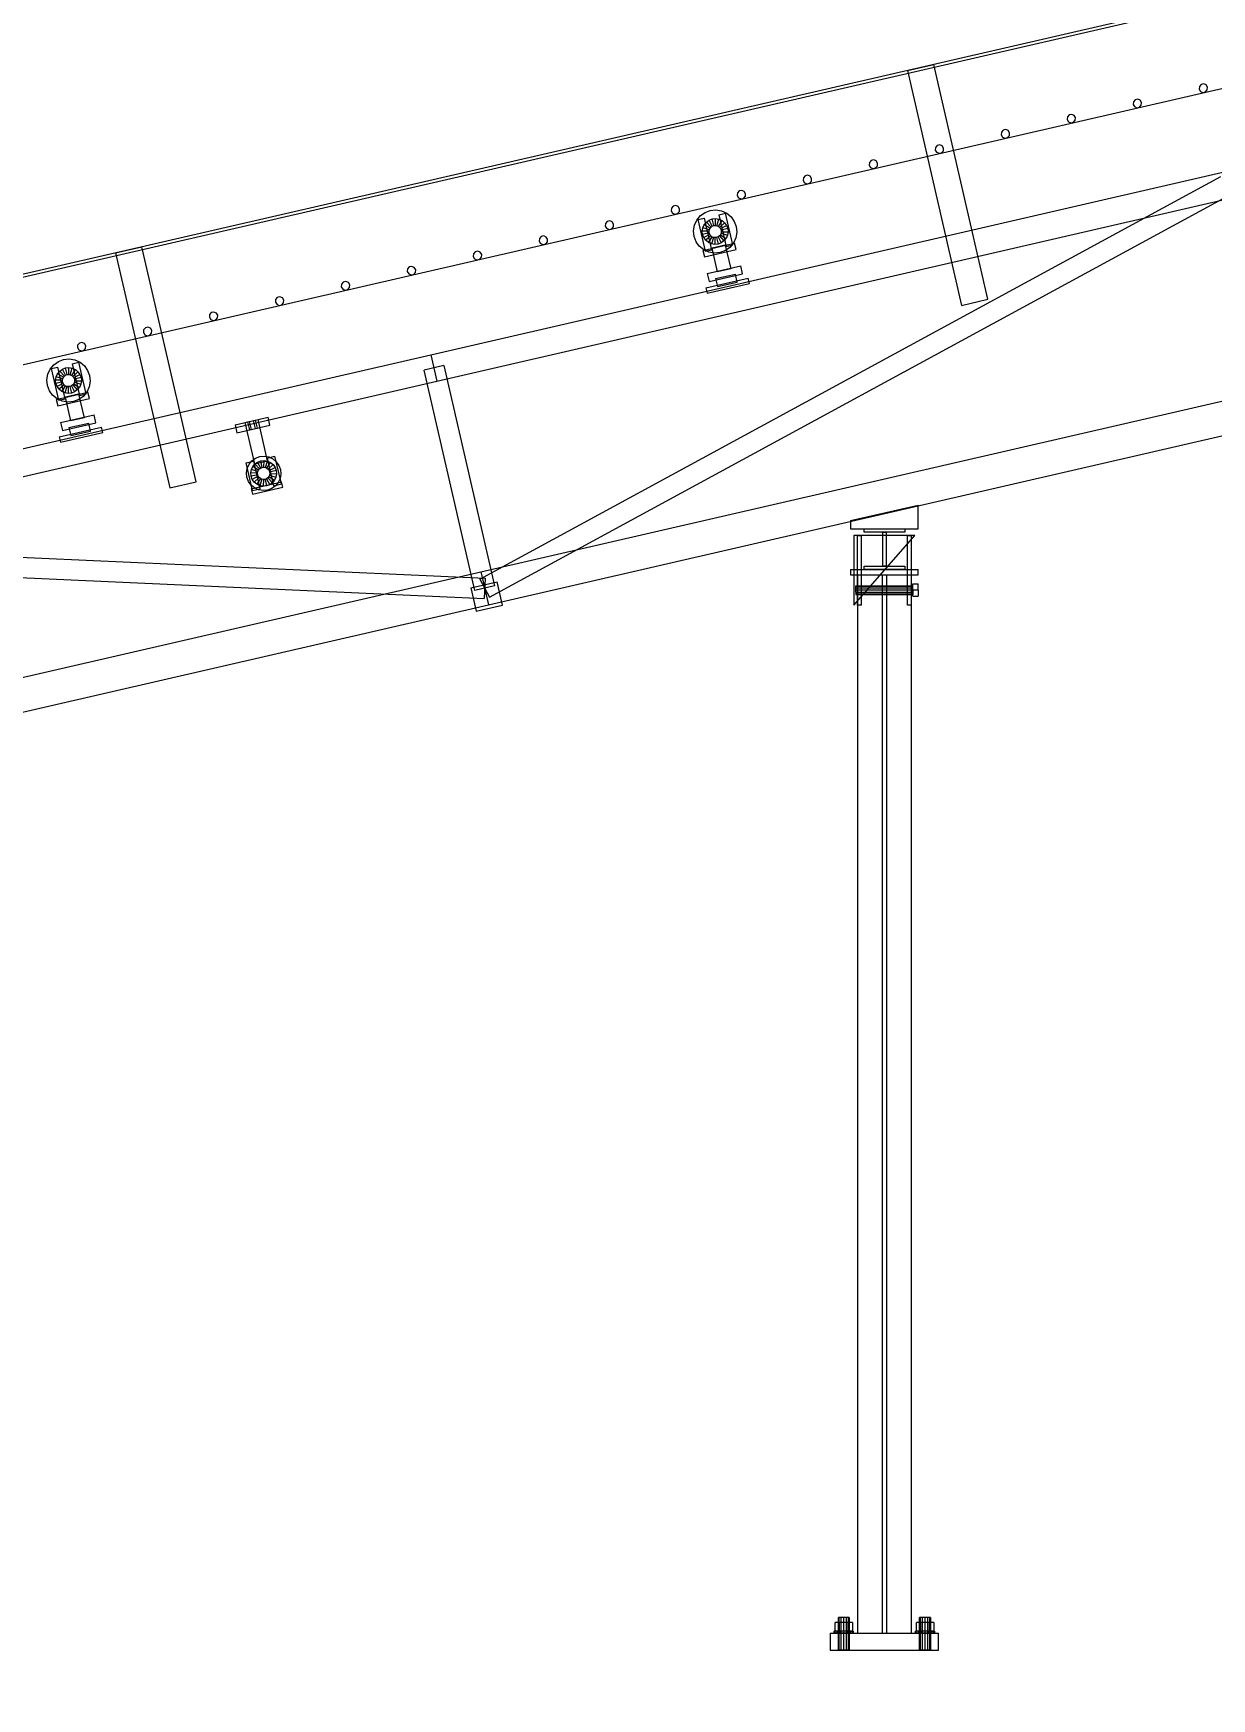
# Model space of a CAD drawing. Header units: millimetres. Extents: x -1970 to 59977, y -65068 to 6837.
# Drawn here: x 31534 to 33275, y -72 to 2388 of the extents above; entities that cross this region are included whole.
import ezdxf

# ---------------------------------------------------------------- set-up
doc = ezdxf.new("R2010")
doc.units = ezdxf.units.MM
doc.layers.add('COTAS_P', color=1, linetype='Continuous', lineweight=0)
doc.layers.add('lateral_C03', color=7, linetype='Continuous', lineweight=0)
doc.dimstyles.new('R19_100', dxfattribs={"dimtxt": 250, "dimasz": 150, "dimexe": 150, "dimexo": 80, "dimgap": 100, "dimtad": 1, "dimtih": 1, "dimtoh": 1, "dimdsep": 46, "dimcen": 0.09, "dimadec": 0, "dimazin": 0, "dimtfac": 1, "dimtdec": 4, "dimtofl": 0, "dimtmove": 0, "dimatfit": 3, "dimfxl": 1, "dimtolj": 1, "dimtzin": 0, "dimarcsym": 0})

# ---------------------------------------------------------------- blocks, each defined once
blk = doc.blocks.new('*D9')
at = {"layer": 'COTAS_P', "color": 0, "lineweight": -2, "transparency": 16777216}
for p, q in [((38921.3, 3578), (38703.4, 4523.2)), ((27384.7, 1760.7), (38591, 4343.3)), ((27422.7, 928), (27204.9, 1873.2))]:
    blk.add_line(p, q, dxfattribs=at)
at = {"layer": 'COTAS_P', "color": 0, "transparency": 16777216}
for points in [[(38585.4, 4367.7), (38596.6, 4319), (38737.1, 4377)], [(27379.1, 1785.1), (27390.3, 1736.3), (27238.5, 1727)]]:
    blk.add_solid(points, dxfattribs=at)
at = {"layer": 'Defpoints', "color": 0, "transparency": 16777216}
for p in [(38737.1, 4377), (38939.3, 3500), (27440.7, 850)]:
    blk.add_point(p, dxfattribs=at)
blk = doc.blocks.new('*D24')
at = {"layer": 'COTAS_P', "color": 0, "lineweight": -2, "transparency": 16777216}
for p, q in [((112.7, -80), (112.7, -2650)), ((59977.3, -80), (59977.3, -2650)), ((262.7, -2500), (59827.3, -2500))]:
    blk.add_line(p, q, dxfattribs=at)
at = {"layer": 'COTAS_P', "color": 0, "transparency": 16777216}
for points in [[(262.7, -2475), (262.7, -2525), (112.7, -2500)], [(59827.3, -2475), (59827.3, -2525), (59977.3, -2500)]]:
    blk.add_solid(points, dxfattribs=at)
at = {"layer": 'Defpoints', "color": 0, "transparency": 16777216}
for p in [(112.7, 0), (59977.3, 0), (59977.3, -2500)]:
    blk.add_point(p, dxfattribs=at)

msp = doc.modelspace()

# ---------------------------------------------------------------- linework, layer by layer
at = {"layer": 'lateral_C03'}
for p, q in [((38691.362, 3685.056), (27582.557, 1124.887)), ((27583.456, 1120.989), (38692.26, 3681.159)), ((27611.752, 998.208), (38720.557, 3558.377)), ((32825.133, 2333.107), (32864.112, 2342.09)), ((32944.061, 1995.184), (32864.112, 2342.09)), ((32825.133, 2333.107), (32905.083, 1986.201)), ((33258.906, 2312.382), (33256.33, 2309.421)), ((33262.73, 2313.263), (33258.906, 2312.382)), ((33266.342, 2311.729), (33262.73, 2313.263)), ((33161.46, 2289.924), (33158.884, 2286.964)), ((33165.284, 2290.806), (33161.46, 2289.924)), ((33168.896, 2289.271), (33165.284, 2290.806)), ((33170.916, 2285.906), (33168.896, 2289.271)), ((33256.33, 2309.421), (33255.986, 2305.512)), ((33255.986, 2305.512), (33258.006, 2302.147)), ((33258.006, 2302.147), (33261.618, 2300.612)), ((33261.618, 2300.612), (33265.442, 2301.494)), ((33265.442, 2301.494), (33268.018, 2304.454)), ((33268.362, 2308.364), (33266.342, 2311.729)), ((33268.018, 2304.454), (33268.362, 2308.364)), ((33061.438, 2264.506), (33061.095, 2260.597)), ((33064.014, 2267.467), (33061.438, 2264.506)), ((33067.839, 2268.348), (33064.014, 2267.467)), ((33071.451, 2266.813), (33067.839, 2268.348)), ((33073.471, 2263.449), (33071.451, 2266.813)), ((33073.127, 2259.539), (33073.471, 2263.449)), ((33158.884, 2286.964), (33158.541, 2283.054)), ((33158.541, 2283.054), (33160.561, 2279.689)), ((33160.561, 2279.689), (33164.173, 2278.155)), ((33164.173, 2278.155), (33167.997, 2279.036)), ((33167.997, 2279.036), (33170.573, 2281.997)), ((33170.573, 2281.997), (33170.916, 2285.906)), ((32963.993, 2242.048), (32963.649, 2238.139)), ((32966.569, 2245.009), (32963.993, 2242.048)), ((32970.393, 2245.891), (32966.569, 2245.009)), ((32974.005, 2244.356), (32970.393, 2245.891)), ((32976.025, 2240.991), (32974.005, 2244.356)), ((32975.681, 2237.082), (32976.025, 2240.991)), ((33061.095, 2260.597), (33063.115, 2257.232)), ((33063.115, 2257.232), (33066.727, 2255.697)), ((33066.727, 2255.697), (33070.551, 2256.578)), ((33070.551, 2256.578), (33073.127, 2259.539)), ((32866.547, 2219.591), (32866.204, 2215.681)), ((32866.204, 2215.681), (32868.224, 2212.317)), ((32869.123, 2222.552), (32866.547, 2219.591)), ((32872.947, 2223.433), (32869.123, 2222.552)), ((32876.559, 2221.898), (32872.947, 2223.433)), ((32875.66, 2211.663), (32878.236, 2214.624)), ((32878.579, 2218.533), (32876.559, 2221.898)), ((32878.236, 2214.624), (32878.579, 2218.533)), ((32963.649, 2238.139), (32965.669, 2234.774)), ((32965.669, 2234.774), (32969.281, 2233.239)), ((32969.281, 2233.239), (32973.105, 2234.121)), ((32973.105, 2234.121), (32975.681, 2237.082)), ((32769.102, 2197.133), (32768.758, 2193.224)), ((32768.758, 2193.224), (32770.778, 2189.859)), ((32771.677, 2200.094), (32769.102, 2197.133)), ((32770.778, 2189.859), (32774.39, 2188.324)), ((32775.502, 2200.975), (32771.677, 2200.094)), ((32774.39, 2188.324), (32778.214, 2189.205)), ((32779.114, 2199.44), (32775.502, 2200.975)), ((32778.214, 2189.205), (32780.79, 2192.166)), ((32781.134, 2196.076), (32779.114, 2199.44)), ((32780.79, 2192.166), (32781.134, 2196.076)), ((32868.224, 2212.317), (32871.836, 2210.782)), ((32871.836, 2210.782), (32875.66, 2211.663)), ((32121.426, 1913.349), (33290.774, 2182.841)), ((32193.761, 1581.57), (33288.101, 2176.53)), ((32671.656, 2174.675), (32671.312, 2170.766)), ((32671.312, 2170.766), (32673.332, 2167.401)), ((32674.232, 2177.636), (32671.656, 2174.675)), ((32673.332, 2167.401), (32676.944, 2165.866)), ((32678.056, 2178.518), (32674.232, 2177.636)), ((32676.944, 2165.866), (32680.769, 2166.748)), ((32681.668, 2176.983), (32678.056, 2178.518)), ((32680.769, 2166.748), (32683.344, 2169.709)), ((32683.688, 2173.618), (32681.668, 2176.983)), ((32683.344, 2169.709), (32683.688, 2173.618)), ((32130.409, 1874.371), (33299.757, 2143.863)), ((32208.091, 1555.213), (33302.43, 2150.173)), ((32574.21, 2152.218), (32573.867, 2148.308)), ((32573.867, 2148.308), (32575.887, 2144.944)), ((32576.786, 2155.179), (32574.21, 2152.218)), ((32575.887, 2144.944), (32579.499, 2143.409)), ((32580.61, 2156.06), (32576.786, 2155.179)), ((32579.499, 2143.409), (32583.323, 2144.29)), ((32584.222, 2154.525), (32580.61, 2156.06)), ((32583.323, 2144.29), (32585.899, 2147.251)), ((32586.242, 2151.16), (32584.222, 2154.525)), ((32585.899, 2147.251), (32586.242, 2151.16)), ((32476.765, 2129.76), (32476.421, 2125.851)), ((32476.421, 2125.851), (32478.441, 2122.486)), ((32479.34, 2132.721), (32476.765, 2129.76)), ((32478.441, 2122.486), (32482.053, 2120.951)), ((32483.165, 2133.602), (32479.34, 2132.721)), ((32482.053, 2120.951), (32485.877, 2121.833)), ((32486.777, 2132.068), (32483.165, 2133.602)), ((32485.877, 2121.833), (32488.453, 2124.793)), ((32488.797, 2128.703), (32486.777, 2132.068)), ((32488.453, 2124.793), (32488.797, 2128.703)), ((32514.161, 2112.256), (32519.477, 2118.7)), ((32519.477, 2118.7), (32526.279, 2123.549)), ((32526.279, 2123.549), (32534.105, 2126.471)), ((32534.105, 2126.471), (32542.421, 2127.269)), ((32542.421, 2127.269), (32550.659, 2125.887)), ((32546.845, 2120.171), (32556.59, 2122.417)), ((32546.845, 2120.171), (32557.625, 2073.397)), ((32550.659, 2125.887), (32558.259, 2122.419)), ((32567.37, 2075.643), (32556.59, 2122.417)), ((32558.259, 2122.419), (32564.703, 2117.103)), ((32564.703, 2117.103), (32569.552, 2110.301)), ((32379.319, 2107.303), (32378.975, 2103.393)), ((32378.975, 2103.393), (32380.995, 2100.028)), ((32381.895, 2110.263), (32379.319, 2107.303)), ((32380.995, 2100.028), (32384.607, 2098.494)), ((32385.719, 2111.145), (32381.895, 2110.263)), ((32384.607, 2098.494), (32388.432, 2099.375)), ((32389.331, 2109.61), (32385.719, 2111.145)), ((32388.432, 2099.375), (32391.007, 2102.336)), ((32391.351, 2106.245), (32389.331, 2109.61)), ((32391.007, 2102.336), (32391.351, 2106.245)), ((32509.312, 2096.418), (32510.693, 2104.656)), ((32510.109, 2088.102), (32509.312, 2096.418)), ((32510.693, 2104.656), (32514.161, 2112.256)), ((32515.663, 2112.985), (32525.407, 2115.231)), ((32515.663, 2112.985), (32526.442, 2066.211)), ((32522.303, 2095.959), (32523.124, 2100.851)), ((32532.297, 2095.606), (32522.303, 2095.959)), ((32522.777, 2091.022), (32522.303, 2095.959)), ((32532.521, 2093.267), (32522.777, 2091.022)), ((32524.512, 2086.375), (32522.777, 2091.022)), ((32523.124, 2100.851), (32525.183, 2105.363)), ((32532.686, 2097.923), (32523.124, 2100.851)), ((32533.343, 2091.066), (32524.512, 2086.375)), ((32525.183, 2105.363), (32528.339, 2109.189)), ((32533.661, 2100.061), (32525.183, 2105.363)), ((32536.187, 2068.457), (32525.407, 2115.231)), ((32528.339, 2109.189), (32532.378, 2112.068)), ((32535.156, 2101.873), (32528.339, 2109.189)), ((32532.297, 2095.606), (32532.686, 2097.923)), ((32532.521, 2093.267), (32532.297, 2095.606)), ((32532.378, 2112.068), (32537.025, 2113.803)), ((32537.069, 2103.237), (32532.378, 2112.068)), ((32533.343, 2091.066), (32532.521, 2093.267)), ((32532.686, 2097.923), (32533.661, 2100.061)), ((32534.707, 2089.153), (32533.343, 2091.066)), ((32533.661, 2100.061), (32535.156, 2101.873)), ((32535.156, 2101.873), (32537.069, 2103.237)), ((32537.025, 2113.803), (32541.962, 2114.277)), ((32539.27, 2104.059), (32537.025, 2113.803)), ((32537.069, 2103.237), (32539.27, 2104.059)), ((32539.27, 2104.059), (32541.609, 2104.283)), ((32541.609, 2104.283), (32541.962, 2114.277)), ((32541.609, 2104.283), (32543.926, 2103.894)), ((32541.962, 2114.277), (32546.854, 2113.456)), ((32543.926, 2103.894), (32546.854, 2113.456)), ((32543.926, 2103.894), (32546.064, 2102.919)), ((32546.064, 2102.919), (32551.366, 2111.398)), ((32546.064, 2102.919), (32547.876, 2101.424)), ((32546.854, 2113.456), (32551.366, 2111.398)), ((32547.876, 2101.424), (32555.192, 2108.241)), ((32547.876, 2101.424), (32549.24, 2099.511)), ((32549.897, 2092.654), (32548.922, 2090.516)), ((32549.24, 2099.511), (32558.071, 2104.202)), ((32549.24, 2099.511), (32550.062, 2097.31)), ((32550.286, 2094.971), (32549.897, 2092.654)), ((32549.897, 2092.654), (32559.459, 2089.726)), ((32559.806, 2099.555), (32550.062, 2097.31)), ((32550.062, 2097.31), (32550.286, 2094.971)), ((32550.286, 2094.971), (32560.28, 2094.618)), ((32551.366, 2111.398), (32555.192, 2108.241)), ((32555.192, 2108.241), (32558.071, 2104.202)), ((32558.071, 2104.202), (32559.806, 2099.555)), ((32560.28, 2094.618), (32559.459, 2089.726)), ((32559.806, 2099.555), (32560.28, 2094.618)), ((32569.552, 2110.301), (32572.474, 2102.475)), ((32573.272, 2094.159), (32571.89, 2085.921)), ((32572.474, 2102.475), (32573.272, 2094.159)), ((31655.786, 2063.616), (31694.764, 2072.599)), ((31774.713, 1725.692), (31694.764, 2072.599)), ((32190.828, 2066.23), (32187.003, 2065.348)), ((32194.44, 2064.695), (32190.828, 2066.23)), ((32281.873, 2084.845), (32281.53, 2080.935)), ((32281.53, 2080.935), (32283.55, 2077.571)), ((32284.449, 2087.806), (32281.873, 2084.845)), ((32283.55, 2077.571), (32287.162, 2076.036)), ((32288.273, 2088.687), (32284.449, 2087.806)), ((32287.162, 2076.036), (32290.986, 2076.917)), ((32291.885, 2087.152), (32288.273, 2088.687)), ((32290.986, 2076.917), (32293.562, 2079.878)), ((32293.905, 2083.788), (32291.885, 2087.152)), ((32293.562, 2079.878), (32293.905, 2083.788)), ((32513.032, 2080.276), (32510.109, 2088.102)), ((32517.88, 2073.474), (32513.032, 2080.276)), ((32524.324, 2068.157), (32517.88, 2073.474)), ((32523.07, 2067.486), (32569.844, 2078.266)), ((32523.07, 2067.486), (32525.316, 2057.742)), ((32531.924, 2064.69), (32524.324, 2068.157)), ((32527.391, 2082.336), (32524.512, 2086.375)), ((32525.316, 2057.742), (32572.09, 2068.521)), ((32526.442, 2066.211), (32536.187, 2068.457)), ((32534.707, 2089.153), (32527.391, 2082.336)), ((32531.217, 2079.179), (32527.391, 2082.336)), ((32536.519, 2087.658), (32531.217, 2079.179)), ((32535.73, 2077.121), (32531.217, 2079.179)), ((32536.519, 2087.658), (32534.707, 2089.153)), ((32538.657, 2086.683), (32535.73, 2077.121)), ((32540.621, 2076.3), (32535.73, 2077.121)), ((32538.657, 2086.683), (32536.519, 2087.658)), ((32556.201, 2075.122), (32536.712, 2070.63)), ((32544.797, 2035.55), (32536.712, 2070.63)), ((32540.974, 2086.294), (32538.657, 2086.683)), ((32540.974, 2086.294), (32540.621, 2076.3)), ((32545.559, 2076.774), (32540.621, 2076.3)), ((32543.313, 2086.518), (32540.974, 2086.294)), ((32545.514, 2087.34), (32543.313, 2086.518)), ((32543.313, 2086.518), (32545.559, 2076.774)), ((32547.427, 2088.704), (32545.514, 2087.34)), ((32545.514, 2087.34), (32550.205, 2078.509)), ((32550.205, 2078.509), (32545.559, 2076.774)), ((32548.922, 2090.516), (32547.427, 2088.704)), ((32547.427, 2088.704), (32554.244, 2081.388)), ((32556.304, 2067.028), (32548.478, 2064.106)), ((32548.922, 2090.516), (32557.401, 2085.214)), ((32554.244, 2081.388), (32550.205, 2078.509)), ((32557.401, 2085.214), (32554.244, 2081.388)), ((32556.201, 2075.122), (32564.286, 2040.041)), ((32563.107, 2071.877), (32556.304, 2067.028)), ((32559.459, 2089.726), (32557.401, 2085.214)), ((32557.625, 2073.397), (32567.37, 2075.643)), ((32568.423, 2078.321), (32563.107, 2071.877)), ((32571.89, 2085.921), (32568.423, 2078.321)), ((32572.09, 2068.521), (32569.844, 2078.266)), ((31655.786, 2063.616), (31735.735, 1716.709)), ((32089.558, 2042.891), (32086.982, 2039.93)), ((32093.382, 2043.772), (32089.558, 2042.891)), ((32096.994, 2042.237), (32093.382, 2043.772)), ((32099.014, 2038.872), (32096.994, 2042.237)), ((32184.428, 2062.387), (32184.084, 2058.478)), ((32184.084, 2058.478), (32186.104, 2055.113)), ((32187.003, 2065.348), (32184.428, 2062.387)), ((32186.104, 2055.113), (32189.716, 2053.578)), ((32189.716, 2053.578), (32193.54, 2054.46)), ((32193.54, 2054.46), (32196.116, 2057.421)), ((32196.46, 2061.33), (32194.44, 2064.695)), ((32196.116, 2057.421), (32196.46, 2061.33)), ((32529.566, 2033.066), (32579.068, 2044.474)), ((32540.163, 2063.308), (32531.924, 2064.69)), ((32548.478, 2064.106), (32540.163, 2063.308)), ((32581.763, 2032.781), (32579.068, 2044.474)), ((31989.536, 2017.472), (31989.193, 2013.563)), ((31992.112, 2020.433), (31989.536, 2017.472)), ((31995.936, 2021.314), (31992.112, 2020.433)), ((31999.548, 2019.779), (31995.936, 2021.314)), ((32001.568, 2016.415), (31999.548, 2019.779)), ((32086.982, 2039.93), (32086.638, 2036.02)), ((32086.638, 2036.02), (32088.658, 2032.655)), ((32088.658, 2032.655), (32092.27, 2031.121)), ((32092.27, 2031.121), (32096.095, 2032.002)), ((32096.095, 2032.002), (32098.67, 2034.963)), ((32098.67, 2034.963), (32099.014, 2038.872)), ((32527.626, 2012.094), (32589.991, 2026.467)), ((32529.423, 2004.299), (32591.788, 2018.672)), ((32529.566, 2033.066), (32532.261, 2021.372)), ((32532.261, 2021.372), (32581.763, 2032.781)), ((32541.946, 2025.657), (32571.18, 2032.394)), ((32541.946, 2025.657), (32544.641, 2013.963)), ((32544.641, 2013.963), (32573.875, 2020.701)), ((32564.286, 2040.041), (32544.797, 2035.55)), ((32573.875, 2020.701), (32571.18, 2032.394)), ((32591.788, 2018.672), (32589.991, 2026.467)), ((31892.091, 1995.014), (31891.747, 1991.105)), ((31894.667, 1997.975), (31892.091, 1995.014)), ((31898.491, 1998.857), (31894.667, 1997.975)), ((31902.103, 1997.322), (31898.491, 1998.857)), ((31904.123, 1993.957), (31902.103, 1997.322)), ((31903.779, 1990.048), (31904.123, 1993.957)), ((31989.193, 2013.563), (31991.213, 2010.198)), ((31991.213, 2010.198), (31994.825, 2008.663)), ((31994.825, 2008.663), (31998.649, 2009.544)), ((31998.649, 2009.544), (32001.225, 2012.505)), ((32001.225, 2012.505), (32001.568, 2016.415)), ((32527.626, 2012.094), (32529.423, 2004.299)), ((32905.083, 1986.201), (32944.061, 1995.184)), ((31794.645, 1972.557), (31794.301, 1968.647)), ((31794.301, 1968.647), (31796.321, 1965.283)), ((31797.221, 1975.518), (31794.645, 1972.557)), ((31801.045, 1976.399), (31797.221, 1975.518)), ((31804.657, 1974.864), (31801.045, 1976.399)), ((31806.677, 1971.499), (31804.657, 1974.864)), ((31806.334, 1967.59), (31806.677, 1971.499)), ((31891.747, 1991.105), (31893.767, 1987.74)), ((31893.767, 1987.74), (31897.379, 1986.205)), ((31897.379, 1986.205), (31901.203, 1987.087)), ((31901.203, 1987.087), (31903.779, 1990.048)), ((31697.199, 1950.099), (31696.856, 1946.19)), ((31696.856, 1946.19), (31698.876, 1942.825)), ((31699.775, 1953.06), (31697.199, 1950.099)), ((31703.599, 1953.941), (31699.775, 1953.06)), ((31707.211, 1952.407), (31703.599, 1953.941)), ((31706.312, 1942.172), (31708.888, 1945.132)), ((31709.231, 1949.042), (31707.211, 1952.407)), ((31708.888, 1945.132), (31709.231, 1949.042)), ((31796.321, 1965.283), (31799.933, 1963.748)), ((31799.933, 1963.748), (31803.758, 1964.629)), ((31803.758, 1964.629), (31806.334, 1967.59)), ((31599.754, 1927.642), (31599.41, 1923.732)), ((31599.41, 1923.732), (31601.43, 1920.367)), ((31602.33, 1930.602), (31599.754, 1927.642)), ((31601.43, 1920.367), (31605.042, 1918.833)), ((31606.154, 1931.484), (31602.33, 1930.602)), ((31605.042, 1918.833), (31608.866, 1919.714)), ((31609.766, 1929.949), (31606.154, 1931.484)), ((31608.866, 1919.714), (31611.442, 1922.675)), ((31611.786, 1926.584), (31609.766, 1929.949)), ((31611.442, 1922.675), (31611.786, 1926.584)), ((31698.876, 1942.825), (31702.488, 1941.29)), ((31702.488, 1941.29), (31706.312, 1942.172)), ((30952.078, 1643.858), (32121.426, 1913.349)), ((31559.193, 1892.172), (31564.509, 1898.615)), ((31560.695, 1892.9), (31570.44, 1895.146)), ((31564.509, 1898.615), (31571.312, 1903.464)), ((31581.22, 1848.372), (31570.44, 1895.146)), ((31571.312, 1903.464), (31579.138, 1906.386)), ((31579.138, 1906.386), (31587.453, 1907.184)), ((31582.057, 1893.718), (31586.995, 1894.192)), ((31586.642, 1884.198), (31586.995, 1894.192)), ((31586.995, 1894.192), (31591.886, 1893.371)), ((31587.453, 1907.184), (31595.692, 1905.802)), ((31591.878, 1900.087), (31601.623, 1902.332)), ((31591.878, 1900.087), (31602.658, 1853.313)), ((31595.692, 1905.802), (31603.292, 1902.335)), ((31612.402, 1855.558), (31601.623, 1902.332)), ((31603.292, 1902.335), (31609.736, 1897.019)), ((31609.736, 1897.019), (31614.584, 1890.216)), ((32140.534, 1897.229), (32111.301, 1890.491)), ((32121.426, 1913.349), (32130.409, 1874.371)), ((32140.534, 1897.229), (32215.543, 1571.76)), ((30961.061, 1604.879), (32130.409, 1874.371)), ((31554.344, 1876.333), (31555.726, 1884.571)), ((31555.142, 1868.017), (31554.344, 1876.333)), ((31555.726, 1884.571), (31559.193, 1892.172)), ((31560.695, 1892.9), (31571.475, 1846.126)), ((31567.336, 1875.874), (31568.157, 1880.766)), ((31577.33, 1875.521), (31567.336, 1875.874)), ((31567.81, 1870.937), (31567.336, 1875.874)), ((31577.554, 1873.183), (31567.81, 1870.937)), ((31569.545, 1866.29), (31567.81, 1870.937)), ((31568.157, 1880.766), (31570.215, 1885.278)), ((31577.718, 1877.838), (31568.157, 1880.766)), ((31578.376, 1870.982), (31569.545, 1866.29)), ((31570.215, 1885.278), (31573.372, 1889.104)), ((31578.694, 1879.976), (31570.215, 1885.278)), ((31573.372, 1889.104), (31577.411, 1891.983)), ((31580.189, 1881.788), (31573.372, 1889.104)), ((31577.33, 1875.521), (31577.718, 1877.838)), ((31577.554, 1873.183), (31577.33, 1875.521)), ((31577.411, 1891.983), (31582.057, 1893.718)), ((31582.102, 1883.152), (31577.411, 1891.983)), ((31578.376, 1870.982), (31577.554, 1873.183)), ((31577.718, 1877.838), (31578.694, 1879.976)), ((31579.74, 1869.068), (31578.376, 1870.982)), ((31578.694, 1879.976), (31580.189, 1881.788)), ((31580.189, 1881.788), (31582.102, 1883.152)), ((31584.303, 1883.974), (31582.057, 1893.718)), ((31582.102, 1883.152), (31584.303, 1883.974)), ((31584.303, 1883.974), (31586.642, 1884.198)), ((31586.642, 1884.198), (31588.959, 1883.809)), ((31588.959, 1883.809), (31591.886, 1893.371)), ((31588.959, 1883.809), (31591.096, 1882.834)), ((31591.096, 1882.834), (31596.399, 1891.313)), ((31591.096, 1882.834), (31592.909, 1881.339)), ((31591.886, 1893.371), (31596.399, 1891.313)), ((31593.955, 1870.432), (31592.46, 1868.619)), ((31592.909, 1881.339), (31600.225, 1888.156)), ((31592.909, 1881.339), (31594.272, 1879.426)), ((31594.93, 1872.569), (31593.955, 1870.432)), ((31593.955, 1870.432), (31602.433, 1865.129)), ((31594.272, 1879.426), (31603.104, 1884.117)), ((31594.272, 1879.426), (31595.094, 1877.225)), ((31595.319, 1874.886), (31594.93, 1872.569)), ((31594.93, 1872.569), (31604.492, 1869.642)), ((31604.839, 1879.471), (31595.094, 1877.225)), ((31595.094, 1877.225), (31595.319, 1874.886)), ((31595.319, 1874.886), (31605.312, 1874.533)), ((31596.399, 1891.313), (31600.225, 1888.156)), ((31600.225, 1888.156), (31603.104, 1884.117)), ((31604.492, 1869.642), (31602.433, 1865.129)), ((31603.104, 1884.117), (31604.839, 1879.471)), ((31605.312, 1874.533), (31604.492, 1869.642)), ((31604.839, 1879.471), (31605.312, 1874.533)), ((31614.584, 1890.216), (31617.507, 1882.39)), ((31618.304, 1874.075), (31616.922, 1865.836)), ((31617.507, 1882.39), (31618.304, 1874.075)), ((32186.309, 1565.023), (32111.301, 1890.491)), ((31558.064, 1860.191), (31555.142, 1868.017)), ((31562.913, 1853.389), (31558.064, 1860.191)), ((31569.356, 1848.073), (31562.913, 1853.389)), ((31568.103, 1847.401), (31614.876, 1858.181)), ((31568.103, 1847.401), (31570.348, 1837.657)), ((31576.957, 1844.606), (31569.356, 1848.073)), ((31572.424, 1862.251), (31569.545, 1866.29)), ((31570.348, 1837.657), (31617.122, 1848.436)), ((31571.475, 1846.126), (31581.22, 1848.372)), ((31579.74, 1869.068), (31572.424, 1862.251)), ((31576.25, 1859.095), (31572.424, 1862.251)), ((31581.552, 1867.573), (31576.25, 1859.095)), ((31580.762, 1857.036), (31576.25, 1859.095)), ((31581.552, 1867.573), (31579.74, 1869.068)), ((31583.69, 1866.598), (31580.762, 1857.036)), ((31585.654, 1856.216), (31580.762, 1857.036)), ((31583.69, 1866.598), (31581.552, 1867.573)), ((31601.234, 1855.037), (31581.745, 1850.545)), ((31589.83, 1815.465), (31581.745, 1850.545)), ((31586.007, 1866.209), (31583.69, 1866.598)), ((31586.007, 1866.209), (31585.654, 1856.216)), ((31590.591, 1856.689), (31585.654, 1856.216)), ((31588.345, 1866.434), (31586.007, 1866.209)), ((31590.546, 1867.256), (31588.345, 1866.434)), ((31588.345, 1866.434), (31590.591, 1856.689)), ((31592.46, 1868.619), (31590.546, 1867.256)), ((31590.546, 1867.256), (31595.238, 1858.424)), ((31595.238, 1858.424), (31590.591, 1856.689)), ((31592.46, 1868.619), (31599.277, 1861.303)), ((31601.336, 1846.944), (31593.511, 1844.021)), ((31599.277, 1861.303), (31595.238, 1858.424)), ((31602.433, 1865.129), (31599.277, 1861.303)), ((31601.234, 1855.037), (31609.319, 1819.957)), ((31608.139, 1851.792), (31601.336, 1846.944)), ((31602.658, 1853.313), (31612.402, 1855.558)), ((31613.455, 1858.236), (31608.139, 1851.792)), ((31616.922, 1865.836), (31613.455, 1858.236)), ((31617.122, 1848.436), (31614.876, 1858.181)), ((32195.312, 1592.753), (33364.659, 1862.245)), ((31574.598, 1812.981), (31624.101, 1824.389)), ((31585.195, 1843.224), (31576.957, 1844.606)), ((31593.511, 1844.021), (31585.195, 1843.224)), ((31626.796, 1812.696), (31624.101, 1824.389)), ((31832.302, 1809.773), (31881.024, 1821.002)), ((31883.719, 1809.308), (31881.024, 1821.002)), ((31572.659, 1792.01), (31635.024, 1806.383)), ((31574.455, 1784.214), (31636.82, 1798.587)), ((31574.598, 1812.981), (31577.293, 1801.288)), ((31577.293, 1801.288), (31626.796, 1812.696)), ((31586.979, 1805.572), (31616.212, 1812.309)), ((31586.979, 1805.572), (31589.673, 1793.879)), ((31589.673, 1793.879), (31618.907, 1800.616)), ((31609.319, 1819.957), (31589.83, 1815.465)), ((31618.907, 1800.616), (31616.212, 1812.309)), ((31636.82, 1798.587), (31635.024, 1806.383)), ((31832.302, 1809.773), (31834.996, 1798.08)), ((31834.996, 1798.08), (31883.719, 1809.308)), ((31846.918, 1813.142), (31866.407, 1817.633)), ((31846.918, 1813.142), (31860.932, 1752.336)), ((31850.816, 1814.04), (31853.74, 1814.714)), ((31850.816, 1814.04), (31853.511, 1802.347)), ((31856.434, 1803.02), (31853.511, 1802.347)), ((31853.74, 1814.714), (31859.586, 1816.061)), ((31856.434, 1803.02), (31853.74, 1814.714)), ((31856.434, 1803.02), (31862.281, 1804.368)), ((31859.586, 1816.061), (31862.51, 1816.735)), ((31862.281, 1804.368), (31859.586, 1816.061)), ((31862.281, 1804.368), (31865.205, 1805.041)), ((31865.205, 1805.041), (31862.51, 1816.735)), ((31880.421, 1756.827), (31866.407, 1817.633)), ((32206.54, 1544.03), (33375.888, 1813.522)), ((31572.659, 1792.01), (31574.455, 1784.214)), ((31848.34, 1753.539), (31860.034, 1756.233)), ((31848.34, 1753.539), (31857.772, 1712.611)), ((31850.207, 1745.451), (31852.959, 1751.484)), ((31852.959, 1751.484), (31857.179, 1756.599)), ((31856.327, 1743.578), (31858.385, 1748.09)), ((31857.179, 1756.599), (31862.578, 1760.447)), ((31858.385, 1748.09), (31861.542, 1751.916)), ((31866.864, 1742.788), (31858.385, 1748.09)), ((31869.466, 1715.306), (31860.034, 1756.233)), ((31860.932, 1752.336), (31880.421, 1756.827)), ((31861.542, 1751.916), (31865.581, 1754.795)), ((31868.359, 1744.6), (31861.542, 1751.916)), ((31862.578, 1760.447), (31868.79, 1762.767)), ((31865.581, 1754.795), (31870.227, 1756.53)), ((31870.272, 1745.964), (31865.581, 1754.795)), ((31868.79, 1762.767), (31875.39, 1763.4)), ((31870.227, 1756.53), (31875.165, 1757.004)), ((31872.473, 1746.786), (31870.227, 1756.53)), ((31870.272, 1745.964), (31872.473, 1746.786)), ((31872.473, 1746.786), (31874.812, 1747.01)), ((31874.812, 1747.01), (31875.165, 1757.004)), ((31874.812, 1747.01), (31877.129, 1746.621)), ((31875.165, 1757.004), (31880.056, 1756.183)), ((31875.39, 1763.4), (31881.93, 1762.303)), ((31877.129, 1746.621), (31880.056, 1756.183)), ((31877.129, 1746.621), (31879.266, 1745.646)), ((31879.266, 1745.646), (31884.569, 1754.125)), ((31879.523, 1760.725), (31891.216, 1763.42)), ((31879.523, 1760.725), (31888.955, 1719.798)), ((31880.056, 1756.183), (31884.569, 1754.125)), ((31881.079, 1744.151), (31888.395, 1750.968)), ((31881.93, 1762.303), (31887.963, 1759.551)), ((31882.442, 1742.238), (31891.274, 1746.929)), ((31884.569, 1754.125), (31888.395, 1750.968)), ((31887.963, 1759.551), (31893.077, 1755.331)), ((31888.395, 1750.968), (31891.274, 1746.929)), ((31900.648, 1722.493), (31891.216, 1763.42)), ((31891.274, 1746.929), (31893.009, 1742.283)), ((31893.077, 1755.331), (31896.926, 1749.932)), ((31896.926, 1749.932), (31899.245, 1743.72)), ((31735.735, 1716.709), (31774.713, 1725.692)), ((31849.11, 1738.912), (31850.207, 1745.451)), ((31849.743, 1732.311), (31849.11, 1738.912)), ((31852.063, 1726.1), (31849.743, 1732.311)), ((31855.911, 1720.7), (31852.063, 1726.1)), ((31855.506, 1738.686), (31856.327, 1743.578)), ((31865.5, 1738.333), (31855.506, 1738.686)), ((31855.98, 1733.749), (31855.506, 1738.686)), ((31865.724, 1735.994), (31855.98, 1733.749)), ((31857.715, 1729.102), (31855.98, 1733.749)), ((31856.124, 1715.31), (31900.949, 1725.641)), ((31865.889, 1740.65), (31856.327, 1743.578)), ((31866.546, 1733.793), (31857.715, 1729.102)), ((31860.594, 1725.063), (31857.715, 1729.102)), ((31867.91, 1731.88), (31860.594, 1725.063)), ((31864.42, 1721.907), (31860.594, 1725.063)), ((31869.722, 1730.385), (31864.42, 1721.907)), ((31868.932, 1719.848), (31864.42, 1721.907)), ((31865.5, 1738.333), (31865.889, 1740.65)), ((31865.724, 1735.994), (31865.5, 1738.333)), ((31866.546, 1733.793), (31865.724, 1735.994)), ((31865.889, 1740.65), (31866.864, 1742.788)), ((31867.91, 1731.88), (31866.546, 1733.793)), ((31866.864, 1742.788), (31868.359, 1744.6)), ((31869.722, 1730.385), (31867.91, 1731.88)), ((31868.359, 1744.6), (31870.272, 1745.964)), ((31871.86, 1729.41), (31868.932, 1719.848)), ((31871.86, 1729.41), (31869.722, 1730.385)), ((31874.177, 1729.021), (31871.86, 1729.41)), ((31874.177, 1729.021), (31873.824, 1719.027)), ((31876.515, 1729.246), (31874.177, 1729.021)), ((31878.716, 1730.067), (31876.515, 1729.246)), ((31876.515, 1729.246), (31878.761, 1719.501)), ((31880.63, 1731.431), (31878.716, 1730.067)), ((31878.716, 1730.067), (31883.408, 1721.236)), ((31879.266, 1745.646), (31881.079, 1744.151)), ((31882.125, 1733.243), (31880.63, 1731.431)), ((31880.63, 1731.431), (31887.447, 1724.115)), ((31881.079, 1744.151), (31882.442, 1742.238)), ((31883.1, 1735.381), (31882.125, 1733.243)), ((31882.125, 1733.243), (31890.603, 1727.941)), ((31882.442, 1742.238), (31883.264, 1740.037)), ((31883.489, 1737.698), (31883.1, 1735.381)), ((31883.1, 1735.381), (31892.662, 1732.454)), ((31893.009, 1742.283), (31883.264, 1740.037)), ((31883.264, 1740.037), (31883.489, 1737.698)), ((31887.447, 1724.115), (31883.408, 1721.236)), ((31883.489, 1737.698), (31893.482, 1737.345)), ((31890.603, 1727.941), (31887.447, 1724.115)), ((31888.955, 1719.798), (31900.648, 1722.493)), ((31892.662, 1732.454), (31890.603, 1727.941)), ((31896.03, 1724.547), (31891.81, 1719.433)), ((31893.482, 1737.345), (31892.662, 1732.454)), ((31893.009, 1742.283), (31893.482, 1737.345)), ((31898.782, 1730.58), (31896.03, 1724.547)), ((31899.878, 1737.119), (31898.782, 1730.58)), ((31899.245, 1743.72), (31899.878, 1737.119)), ((31902.746, 1717.845), (31900.949, 1725.641)), ((31861.026, 1716.48), (31855.911, 1720.7)), ((31856.124, 1715.31), (31857.921, 1707.514)), ((31857.772, 1712.611), (31869.466, 1715.306)), ((31857.921, 1707.514), (31902.746, 1717.845)), ((31867.059, 1713.728), (31861.026, 1716.48)), ((31873.598, 1712.631), (31867.059, 1713.728)), ((31873.824, 1719.027), (31868.932, 1719.848)), ((31880.199, 1713.264), (31873.598, 1712.631)), ((31878.761, 1719.501), (31873.824, 1719.027)), ((31883.408, 1721.236), (31878.761, 1719.501)), ((31886.41, 1715.584), (31880.199, 1713.264)), ((31891.81, 1719.433), (31886.41, 1715.584)), ((32740.99, 1668.227), (32840.99, 1691.274)), ((32840.99, 1656.227), (32840.99, 1691.274)), ((32740.99, 1668.227), (32740.99, 1656.227)), ((32740.99, 1656.227), (32840.99, 1656.227)), ((32761.214, 1651.227), (32761.214, 1656.227)), ((32761.214, 1656.227), (32821.214, 1656.227)), ((32821.214, 1651.227), (32761.214, 1651.227)), ((32788.714, 1601.227), (32788.714, 1651.227)), ((32788.714, 1651.227), (32793.714, 1651.227)), ((32793.714, 1651.227), (32793.714, 1601.227)), ((32821.214, 1656.227), (32821.214, 1651.227)), ((30957.244, 1639.353), (32201.6, 1583.376)), ((32746.214, 1543.227), (32836.214, 1646.227)), ((32836.214, 1646.227), (32746.214, 1646.227)), ((32746.214, 1646.227), (32746.214, 1543.227)), ((32751.214, 1543.227), (32751.214, 1646.227)), ((32751.214, 1646.227), (32757.214, 1646.227)), ((32757.214, 1543.227), (32757.214, 1646.227)), ((32825.214, 1543.227), (32825.214, 1646.227)), ((32825.214, 1646.227), (32831.214, 1646.227)), ((32831.214, 1543.227), (32831.214, 1646.227)), ((30955.896, 1609.384), (32200.252, 1553.407)), ((32761.214, 1596.227), (32761.214, 1601.227)), ((32761.214, 1601.227), (32821.214, 1601.227)), ((32793.714, 1601.227), (32788.714, 1601.227)), ((32821.214, 1601.227), (32821.214, 1596.227)), ((31025.964, 1323.262), (32195.312, 1592.753)), ((32180.314, 1568.772), (32219.292, 1577.755)), ((32193.761, 1581.57), (32208.091, 1555.213)), ((32195.312, 1592.753), (32206.54, 1544.03)), ((32201.6, 1583.376), (32200.252, 1553.407)), ((32227.152, 1543.649), (32219.292, 1577.755)), ((32741.214, 1596.227), (32841.214, 1596.227)), ((32741.214, 1596.227), (32741.214, 1588.227)), ((32741.214, 1588.227), (32841.214, 1588.227)), ((32751.214, 1588.227), (32831.214, 1588.227)), ((32751.214, 1588.227), (32751.214, 25)), ((32821.214, 1596.227), (32761.214, 1596.227)), ((32787.714, 1588.227), (32794.714, 1588.227)), ((32787.714, 1588.227), (32787.714, 25)), ((32794.714, 25), (32794.714, 1588.227)), ((32831.214, 25), (32831.214, 1588.227)), ((32833.214, 1565.727), (32833.214, 1574.734)), ((32833.214, 1574.734), (32841.214, 1574.734)), ((32841.214, 1588.227), (32841.214, 1596.227)), ((32841.214, 1565.727), (32841.214, 1574.734)), ((32180.314, 1568.772), (32188.174, 1534.666)), ((32215.543, 1571.76), (32186.309, 1565.023)), ((32749.214, 1571.27), (32749.214, 1572.127)), ((32749.214, 1572.127), (32833.214, 1572.127)), ((32749.214, 1568.927), (32749.214, 1571.27)), ((32749.214, 1571.27), (32833.214, 1571.27)), ((32749.214, 1565.727), (32749.214, 1568.927)), ((32749.214, 1568.927), (32833.214, 1568.927)), ((32749.214, 1562.527), (32749.214, 1565.727)), ((32833.214, 1565.727), (32749.214, 1565.727)), ((32749.214, 1562.527), (32749.214, 1560.185)), ((32749.214, 1562.527), (32833.214, 1562.527)), ((32749.214, 1560.185), (32749.214, 1559.327)), ((32749.214, 1560.185), (32833.214, 1560.185)), ((32749.214, 1559.327), (32833.214, 1559.327)), ((32833.214, 1571.27), (32833.214, 1572.127)), ((32833.214, 1568.927), (32833.214, 1571.27)), ((32833.214, 1565.727), (32833.214, 1568.927)), ((32833.214, 1565.727), (32833.214, 1562.527)), ((32833.214, 1556.721), (32833.214, 1565.727)), ((32841.214, 1565.727), (32833.214, 1565.727)), ((32833.214, 1562.527), (32833.214, 1560.185)), ((32833.214, 1560.185), (32833.214, 1559.327)), ((32833.214, 1556.721), (32841.214, 1556.721)), ((32841.214, 1565.727), (32841.214, 1556.721)), ((31037.193, 1274.539), (32206.54, 1544.03)), ((32188.174, 1534.666), (32227.152, 1543.649)), ((32757.214, 1543.227), (32751.214, 1543.227)), ((32831.214, 1543.227), (32825.214, 1543.227)), ((32711.214, 25), (32871.214, 25)), ((32711.214, 25), (32711.214, 0)), ((32718.28, 28), (32717.214, 28)), ((32717.214, 25), (32717.214, 28)), ((32718.28, 25), (32717.214, 25)), ((32721.315, 28), (32718.28, 28)), ((32718.28, 25), (32718.28, 28)), ((32721.315, 25), (32718.28, 25)), ((32724.814, 40.8), (32718.414, 40.8)), ((32718.414, 28), (32718.414, 40.8)), ((32724.814, 28), (32718.414, 28)), ((32725.857, 28), (32721.315, 28)), ((32721.315, 25), (32721.315, 28)), ((32725.857, 25), (32721.315, 25)), ((32724.286, 48), (32723.214, 48)), ((32723.214, 0), (32723.214, 48)), ((32727.214, 48), (32724.286, 48)), ((32724.286, 0), (32724.286, 48)), ((32737.614, 40.8), (32724.814, 40.8)), ((32724.814, 28), (32724.814, 40.8)), ((32737.614, 28), (32724.814, 28)), ((32731.214, 28), (32725.857, 28)), ((32725.857, 25), (32725.857, 28)), ((32731.214, 25), (32725.857, 25)), ((32731.214, 48), (32727.214, 48)), ((32727.214, 0), (32727.214, 48)), ((32735.214, 48), (32731.214, 48)), ((32731.214, 0), (32731.214, 48)), ((32736.572, 28), (32731.214, 28)), ((32731.214, 25), (32731.214, 28)), ((32736.572, 25), (32731.214, 25)), ((32738.143, 48), (32735.214, 48)), ((32735.214, 0), (32735.214, 48)), ((32741.114, 28), (32736.572, 28)), ((32736.572, 25), (32736.572, 28)), ((32741.114, 25), (32736.572, 25)), ((32744.014, 40.8), (32737.614, 40.8)), ((32737.614, 28), (32737.614, 40.8)), ((32737.614, 28), (32744.014, 28)), ((32739.214, 48), (32738.143, 48)), ((32738.143, 0), (32738.143, 48)), ((32739.214, 48), (32739.214, 0)), ((32744.149, 28), (32741.114, 28)), ((32741.114, 25), (32741.114, 28)), ((32744.149, 25), (32741.114, 25)), ((32744.014, 40.8), (32744.014, 28)), ((32745.214, 28), (32744.149, 28)), ((32744.149, 25), (32744.149, 28)), ((32744.149, 25), (32745.214, 25)), ((32745.214, 28), (32745.214, 25)), ((32751.214, 25), (32831.214, 25)), ((32787.714, 25), (32794.714, 25)), ((32838.28, 28), (32837.214, 28)), ((32837.214, 25), (32837.214, 28)), ((32838.28, 25), (32837.214, 25)), ((32841.315, 28), (32838.28, 28)), ((32838.28, 25), (32838.28, 28)), ((32841.315, 25), (32838.28, 25)), ((32844.814, 40.8), (32838.414, 40.8)), ((32838.414, 28), (32838.414, 40.8)), ((32844.814, 28), (32838.414, 28)), ((32845.857, 28), (32841.315, 28)), ((32841.315, 25), (32841.315, 28)), ((32845.857, 25), (32841.315, 25)), ((32844.286, 48), (32843.214, 48)), ((32843.214, 0), (32843.214, 48)), ((32847.214, 48), (32844.286, 48)), ((32844.286, 0), (32844.286, 48)), ((32857.614, 40.8), (32844.814, 40.8)), ((32844.814, 28), (32844.814, 40.8)), ((32857.614, 28), (32844.814, 28)), ((32851.214, 28), (32845.857, 28)), ((32845.857, 25), (32845.857, 28)), ((32851.214, 25), (32845.857, 25)), ((32851.214, 48), (32847.214, 48)), ((32847.214, 0), (32847.214, 48)), ((32855.214, 48), (32851.214, 48)), ((32851.214, 0), (32851.214, 48)), ((32856.572, 28), (32851.214, 28)), ((32851.214, 25), (32851.214, 28)), ((32856.572, 25), (32851.214, 25)), ((32858.143, 48), (32855.214, 48)), ((32855.214, 0), (32855.214, 48)), ((32861.114, 28), (32856.572, 28)), ((32856.572, 25), (32856.572, 28)), ((32861.114, 25), (32856.572, 25)), ((32864.014, 40.8), (32857.614, 40.8)), ((32857.614, 28), (32857.614, 40.8)), ((32857.614, 28), (32864.014, 28)), ((32859.214, 48), (32858.143, 48)), ((32858.143, 0), (32858.143, 48)), ((32859.214, 48), (32859.214, 0)), ((32864.149, 28), (32861.114, 28)), ((32861.114, 25), (32861.114, 28)), ((32864.149, 25), (32861.114, 25)), ((32864.014, 40.8), (32864.014, 28)), ((32865.214, 28), (32864.149, 28)), ((32864.149, 25), (32864.149, 28)), ((32864.149, 25), (32865.214, 25)), ((32865.214, 28), (32865.214, 25)), ((32871.214, 0), (32871.214, 25)), ((32711.214, 0), (32871.214, 0)), ((32724.286, 0), (32723.214, 0)), ((32727.214, 0), (32724.286, 0)), ((32731.214, 0), (32727.214, 0)), ((32735.214, 0), (32731.214, 0)), ((32738.143, 0), (32735.214, 0)), ((32738.143, 0), (32739.214, 0)), ((32844.286, 0), (32843.214, 0)), ((32847.214, 0), (32844.286, 0)), ((32851.214, 0), (32847.214, 0)), ((32855.214, 0), (32851.214, 0)), ((32858.143, 0), (32855.214, 0)), ((32858.143, 0), (32859.214, 0))]:
    msp.add_line(p, q, dxfattribs=at)

# ---------------------------------------------------------------- dimensions: what is measured, and where the dimension line sits
at = {"layer": 'COTAS_P'}
for p1, p2, distance, picture, middle in [((27440.666, 850), (38939.253, 3500), 900, '*D9', (32987.841, 3052.011)), ((112.7, 0), (59977.253, 0), -2500, '*D24', (30044.976, -2500))]:
    dim = msp.add_aligned_dim(p1=p1, p2=p2, distance=distance, text='<> P', dimstyle='R19_100', dxfattribs=at)
    dim.commit()
    dim.dimension.update_dxf_attribs({"geometry": picture, "text_midpoint": middle})

doc.saveas('drawing.dxf')
